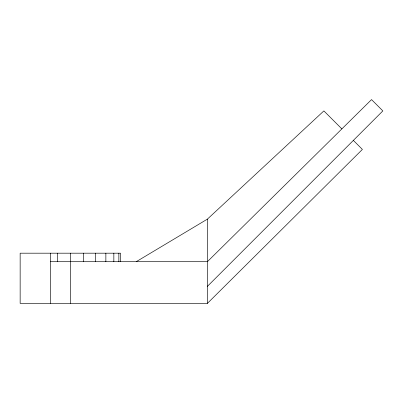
<?xml version="1.0" encoding="UTF-8"?>
<svg xmlns="http://www.w3.org/2000/svg" width="403" height="403" viewBox="0 0 403 403"><rect width="100%" height="100%" fill="white"/><g stroke="black" fill="none" stroke-linecap="round" stroke-linejoin="round"><path stroke-width="0.6" d="M207.374 286.382L382.85 110.906L371.541 99.596L207.374 261.703L50.531 261.703M120.573 261.703L120.573 253.19L20.15 253.19L20.15 303.404L207.374 303.404L362.388 149.422L353.366 140.395M136.204 261.703L207.374 219.151L323.876 110.906L341.87 128.9M207.374 219.151L207.374 303.404M118.86 253.19L118.86 261.703M113.842 253.19L113.842 261.703M105.863 253.19L105.863 261.703M95.466 253.19L95.466 261.703M83.356 253.19L83.356 261.703M70.359 253.19L70.359 303.404M57.367 253.19L57.367 261.703M50.531 253.19L50.531 303.404"/></g></svg>
